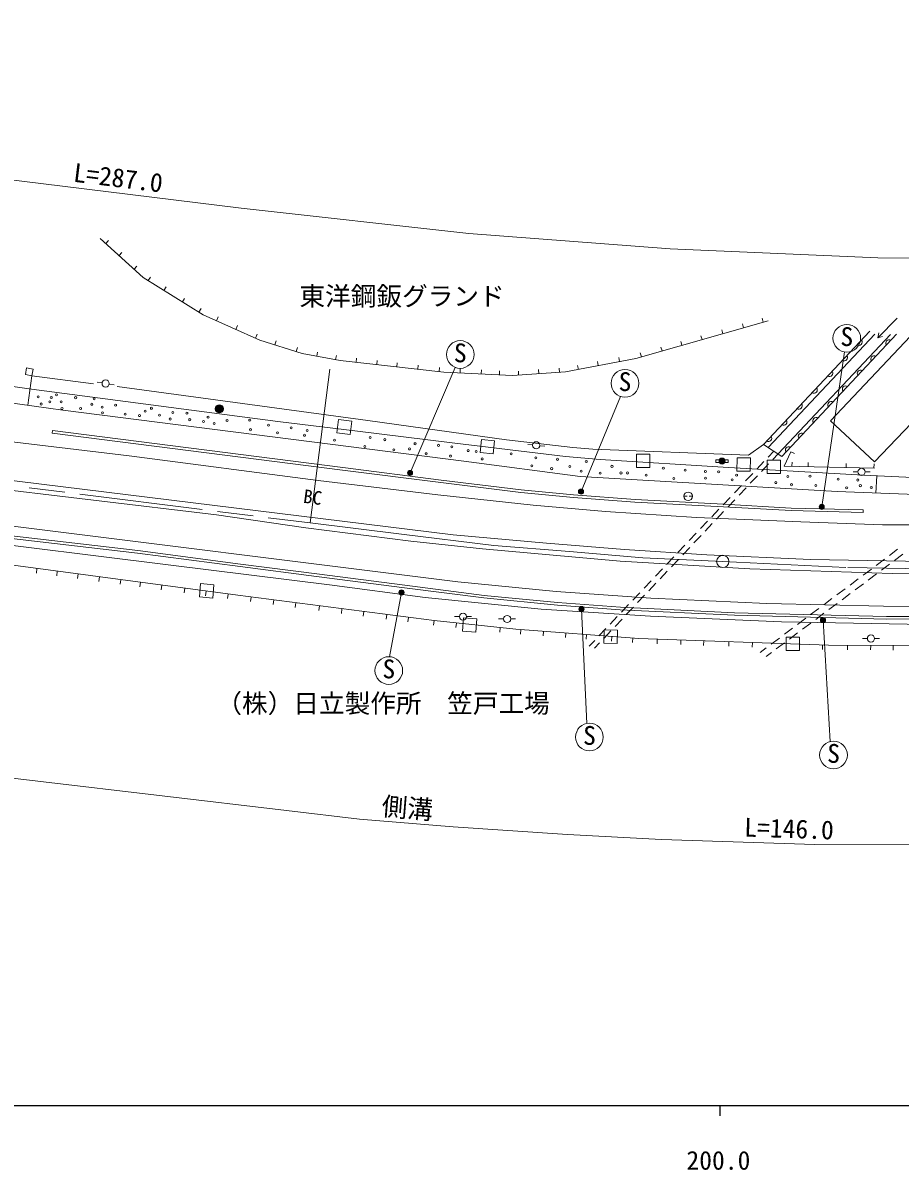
# Model space of a CAD drawing. Units: millimetres at full size, sheet at 1:1000; details may follow other scales. Extents: x 40000 to 680000, y 20000 to 380000.
# Drawn here: x 200052 to 285553, y 198715 to 310509 of the extents above; entities that cross this region are included whole.
import ezdxf
from ezdxf.enums import TextEntityAlignment as Align

# ---------------------------------------------------------------- set-up
doc = ezdxf.new("R2010")
doc.units = ezdxf.units.MM
doc.header["$LTSCALE"] = 1000
doc.linetypes.add('CHAIN', pattern=[18.5, 12, -1.5, 3.5, -1.5])
for name, color, linetype, lineweight in [('M-BGD', 7, 'Continuous', 13), ('M-BGD-EXST', 7, 'Continuous', 13), ('M-BMK', 2, 'CHAIN', 13), ('M-BMK-SRVR', 3, 'Continuous', 13), ('M-STR-HTXT', 7, 'Continuous', 13), ('M-STR-STRC', 7, 'Continuous', 13), ('M-TTL-BAND', 7, 'Continuous', 25)]:
    doc.layers.add(name, color=color, linetype=linetype, lineweight=lineweight)
doc.layers.add('M-BMK-HTXT', color=7, linetype='Continuous')
doc.styles.add('ＭＳ ゴシック', font='')
doc.styles.get('ＭＳ ゴシック').set_extended_font_data('MS Gothic')

msp = doc.modelspace()

# ---------------------------------------------------------------- hatches: boundary and pattern name
at = {"layer": 'M-BGD'}
msp.add_hatch(color=256, dxfattribs=at).paths.add_polyline_path([(268504, 267809, 1), (267904, 267809, 0.41421), (268204, 267509, 0.41421)])
at = {"layer": 'M-BGD-EXST'}
for points in [[(237569, 266532, 1), (238009, 266772, 0.41421), (237669, 266872, 0.41421)], [(254232, 264715, 1), (254672, 264955, 1)], [(277700, 263223, 0.41421), (278039, 263123, 0.41421), (278139, 263463, 1)], [(236729, 254889, 0.41421), (237068, 254789, 0.41421), (237168, 255128, 1)], [(254282, 253272, 0.41421), (254622, 253172, 0.41421), (254722, 253511, 1)], [(277822, 252194, 0.41421), (278161, 252094, 0.41421), (278261, 252433, 1)]]:
    msp.add_hatch(color=256, dxfattribs=at).paths.add_polyline_path(points)
at = {"layer": 'M-STR-STRC'}
msp.add_hatch(color=256, dxfattribs=at).paths.add_polyline_path([(219528, 273117, 1), (218853, 272687, 1)])

# ---------------------------------------------------------------- linework, layer by layer
at = {"layer": 'M-BGD'}
for p, q in [((208407, 289311), (208138, 289015)), ((209686, 288149), (209417, 287853)), ((211160, 286809), (210891, 286513)), ((212478, 285740), (212267, 285401)), ((214011, 284785), (213800, 284446)), ((215815, 283661), (215604, 283321)), ((217414, 282665), (217202, 282326)), ((219081, 281852), (218918, 281487)), ((272113, 281726), (272222, 281341)), ((220979, 281007), (220816, 280641)), ((268168, 280607), (268277, 280222)), ((270180, 281177), (270289, 280792)), ((222874, 280163), (222711, 279797)), ((224742, 279517), (224622, 279135)), ((266140, 280031), (266249, 279646)), ((272239, 269437), (282608, 280460)), ((272698, 269134), (283107, 280180)), ((284624, 280138), (273656, 268500)), ((283371, 279820), (283857, 279956)), ((226807, 278864), (226687, 278482)), ((228773, 278430), (228702, 278037)), ((262249, 278927), (262358, 278542)), ((264179, 279475), (264288, 279090)), ((230607, 278098), (230535, 277705)), ((232576, 277846), (232531, 277449)), ((234594, 277618), (234549, 277221)), ((236536, 277399), (236491, 277001)), ((256057, 277503), (256132, 277110)), ((258141, 277904), (258216, 277511)), ((260225, 278353), (260334, 277968)), ((228057, 261781), (229968, 276767)), ((238576, 277168), (238531, 276771)), ((240666, 276932), (240621, 276535)), ((242684, 276804), (242664, 276404)), ((244747, 276700), (244727, 276301)), ((246512, 276612), (246492, 276212)), ((248346, 276587), (248373, 276188)), ((250321, 276719), (250349, 276320)), ((252321, 276853), (252348, 276454)), ((254119, 277130), (254194, 276737)), ((200934, 276129), (200535, 273261)), ((200934, 276129), (206918, 275353)), ((207766, 275419), (207294, 275489)), ((208458, 275317), (208930, 275248)), ((202899, 270526), (202931, 270774)), ((249740, 269385), (249266, 269436)), ((250437, 269311), (250911, 269260)), ((272700, 268198), (273244, 268772)), ((273656, 268500), (273156, 267970)), ((275269, 268547), (274906, 268714)), ((271600, 267036), (272288, 267762)), ((272744, 267534), (272057, 266807)), ((275021, 267713), (275011, 267313)), ((276591, 267676), (276582, 267276)), ((280293, 267589), (280284, 267189)), ((283013, 267525), (283003, 267125)), ((270500, 265874), (271188, 266600)), ((271644, 266371), (270957, 265645)), ((281452, 266753), (280974, 266753)), ((282152, 266753), (282629, 266753)), ((283206, 264689), (283286, 266371)), ((269400, 264712), (270088, 265438)), ((270545, 265209), (269858, 264482)), ((264480, 264376), (264795, 264376)), ((265005, 264376), (265320, 264376)), ((268300, 263550), (268988, 264276)), ((269446, 264046), (268759, 263319)), ((267200, 262388), (267888, 263114)), ((268347, 262883), (267660, 262157)), ((281946, 262804), (281952, 263054)), ((266101, 261226), (266788, 261953)), ((267248, 261721), (266561, 260994)), ((265001, 260064), (265688, 260791)), ((266149, 260558), (265462, 259831)), ((263901, 258903), (264588, 259629)), ((265050, 259395), (264363, 258668)), ((262801, 257741), (263488, 258467)), ((284033, 258248), (283233, 257648)), ((285313, 259209), (284513, 258608)), ((285819, 258734), (285018, 258135)), ((201362, 256897), (201422, 257343)), ((261701, 256579), (262388, 257305)), ((263950, 258232), (263263, 257506)), ((282753, 257288), (281954, 256688)), ((284538, 257775), (283737, 257176)), ((203343, 256633), (203403, 257079)), ((205368, 256362), (205427, 256808)), ((207464, 256082), (207523, 256528)), ((209533, 255805), (209593, 256251)), ((260601, 255417), (261288, 256143)), ((262851, 257070), (262164, 256343)), ((281474, 256328), (280674, 255728)), ((283257, 256817), (282456, 256218)), ((211458, 255548), (211517, 255994)), ((213533, 255271), (213592, 255717)), ((215778, 254971), (215838, 255417)), ((217859, 254693), (217919, 255139)), ((259501, 254255), (260188, 254981)), ((261752, 255907), (261065, 255180)), ((280194, 255367), (279394, 254767)), ((280694, 254899), (279894, 254300)), ((281975, 255858), (281175, 255259)), ((219984, 254409), (220044, 254855)), ((222248, 254112), (222306, 254559)), ((224444, 253829), (224502, 254275)), ((226586, 253552), (226644, 253999)), ((258401, 253093), (259088, 253819)), ((260653, 254744), (259966, 254018)), ((278914, 254407), (278114, 253807)), ((279413, 253941), (278613, 253342)), ((228906, 253253), (228964, 253699)), ((231095, 252971), (231152, 253417)), ((233211, 252697), (233269, 253144)), ((235473, 252406), (235530, 252852)), ((257301, 251931), (257988, 252657)), ((259554, 253582), (258867, 252855)), ((277634, 253447), (276834, 252847)), ((278132, 252982), (277332, 252383)), ((237578, 252134), (237636, 252580)), ((240083, 251811), (240130, 252258)), ((242599, 252648), (242122, 252648)), ((242256, 251581), (242303, 252029)), ((243299, 252648), (243776, 252648)), ((246901, 252420), (246423, 252420)), ((246526, 251130), (246573, 251577)), ((247601, 252420), (248078, 252420)), ((258455, 252419), (257768, 251692)), ((276355, 252487), (275555, 251886)), ((276851, 252024), (276051, 251425)), ((248549, 250931), (248583, 251380)), ((250748, 250768), (250781, 251216)), ((252928, 250605), (252961, 251054)), ((254945, 250455), (254978, 250904)), ((256201, 250769), (256888, 251495)), ((257356, 251256), (256669, 250529)), ((257431, 250270), (257464, 250719)), ((259469, 250119), (259502, 250568)), ((261874, 250010), (261890, 250460)), ((273795, 250566), (272995, 249966)), ((275075, 251526), (274275, 250926)), ((275570, 251065), (274770, 250466)), ((282367, 250520), (281889, 250520)), ((283067, 250520), (283544, 250520)), ((255245, 249759), (255788, 250333)), ((256257, 250093), (255756, 249564)), ((264182, 249927), (264198, 250377)), ((266402, 249848), (266418, 250298)), ((268853, 249760), (268869, 250210)), ((271137, 249678), (271153, 250128)), ((272515, 249606), (271906, 249148)), ((274289, 250106), (273489, 249507)), ((277987, 249433), (278003, 249883)), ((280436, 249407), (280438, 249857)), ((282687, 249400), (282689, 249850)), ((284878, 249393), (284879, 249843)), ((273008, 249148), (272487, 248757))]:
    msp.add_line(p, q, dxfattribs=at)
for points in [[(70465, 289140), (113043, 284294), (149497, 280146), (175269, 276971), (184354, 275510), (203941, 272787), (243026, 267788), (254379, 266297), (279409, 264832), (300742, 264026), (316373, 264535), (329539, 265313), (349177, 267033), (353213, 267487), (353529, 267290), (354174, 267741), (353828, 269041)], [(207596, 289508), (211783, 285702), (217621, 282064), (223158, 279598), (227282, 278294), (230981, 277624), (241071, 276484), (247772, 276148), (252926, 276492), (259792, 277814), (272690, 281473)], [(285257, 281745), (283371, 279820), (283496, 280310)], [(272239, 269437), (274026, 268255), (285214, 280182)], [(286560, 279968), (278775, 271718), (283071, 267740), (291700, 276781), (295327, 273474), (300774, 279089)], [(318621, 253267), (305958, 252854), (295350, 252674), (284233, 252660), (269408, 253030), (258293, 253570), (252166, 254018), (245012, 254721), (237290, 255701), (228692, 256810), (221272, 257777), (211251, 259084), (193071, 261209), (181609, 262570), (168426, 264181), (161371, 265044), (151056, 266305), (140643, 267578), (124501, 269408), (114746, 270609), (101423, 272310), (89008, 273895), (75109, 275484), (69004, 276172)], [(353178, 269342), (348503, 268676), (338400, 267443), (327967, 266733), (319472, 266212), (307185, 265693), (296410, 265743), (281988, 266433), (268836, 267177), (256323, 267970), (252950, 268247), (241877, 269594), (232656, 270716), (224911, 271665), (200889, 274814), (184572, 277123)], [(318629, 253017), (305964, 252605), (295352, 252425), (284230, 252410), (269398, 252781), (258278, 253320), (252145, 253769), (244984, 254473), (237258, 255454), (228660, 256562), (221240, 257530), (211220, 258836), (193042, 260961), (181579, 262322), (168395, 263933), (161341, 264796), (151026, 266057), (140613, 267329), (124471, 269160), (114715, 270361), (101391, 272063), (88978, 273647), (75080, 275236), (68976, 275923)], [(209227, 275080), (233666, 271757), (247194, 269894), (253641, 269135), (255614, 268978), (270764, 268374), (272239, 269437)], [(68621, 272771), (85103, 270829), (111530, 267618), (138088, 264549), (176744, 260034), (189193, 258478), (192250, 258569), (221001, 254727), (240136, 252257), (248111, 251415), (260080, 250524), (278569, 249862), (300932, 249794), (309473, 250090), (310597, 249741), (322572, 250192), (336437, 251191), (346709, 238515)], [(281952, 263054), (274954, 263232), (268355, 263613), (259727, 264065), (253728, 264508), (248613, 265003), (240826, 265965), (231228, 267171), (202931, 270774)], [(281946, 262804), (274944, 262982), (268341, 263363), (259711, 263815), (253707, 264259), (248586, 264754), (240796, 265716), (231197, 266922), (202899, 270526)], [(274906, 268714), (274271, 267330), (283075, 267123)], [(267936, 267944), (267604, 267944), (267604, 267674), (267936, 267674)], [(268804, 267809), (268804, 267944), (268471, 267944)], [(268471, 267674), (268804, 267674), (268804, 267809)], [(315315, 252433), (298826, 251956), (289743, 251854), (274002, 252134), (261211, 252693), (250558, 253380), (239251, 254520), (229923, 255755), (214220, 257701), (193292, 260304), (193364, 260924)]]:
    msp.add_lwpolyline(points, dxfattribs=at)
for points in [[(200295, 276247), (200934, 276129), (201052, 276768), (200412, 276886)], [(230658, 270563), (231949, 270412), (232101, 271703), (230810, 271855)], [(244612, 268631), (245905, 268504), (246032, 269798), (244738, 269925)], [(259873, 267184), (261173, 267184), (261173, 268484), (259873, 268484)], [(269653, 266823), (270952, 266816), (270960, 268116), (269660, 268123)], [(272601, 266592), (273901, 266592), (273901, 267892), (272601, 267892)], [(217260, 254567), (218556, 254460), (218663, 255755), (217368, 255863)], [(242907, 251235), (244204, 251148), (244291, 252445), (242994, 252533)], [(256682, 250071), (257981, 250032), (258021, 251332), (256721, 251371)], [(274458, 249342), (275758, 249342), (275758, 250642), (274458, 250642)]]:
    msp.add_lwpolyline(points, close=True, dxfattribs=at)
for centre, radius in [((208112, 275368), 350), ((201536, 274072), 100), ((202816, 274014), 100), ((203329, 274267), 100), ((205193, 273988), 100), ((206986, 273878), 100), ((201822, 273372), 100), ((202679, 273579), 100), ((203784, 273586), 100), ((203861, 272937), 100), ((205674, 272943), 100), ((206762, 273343), 100), ((207782, 273057), 100), ((209088, 273258), 100), ((212573, 272953), 100), ((207808, 272519), 100), ((210010, 272389), 100), ((211417, 272239), 100), ((211963, 272667), 100), ((213372, 272291), 100), ((214412, 271908), 100), ((214671, 272544), 100), ((216042, 272472), 100), ((216309, 271844), 100), ((217661, 271660), 100), ((218097, 272081), 100), ((219947, 271763), 100), ((222157, 271792), 100), ((218688, 271468), 100), ((222245, 270869), 100), ((223986, 271318), 100), ((224865, 270558), 100), ((226196, 271045), 100), ((227748, 270787), 100), ((227504, 270322), 100), ((230418, 269855), 100), ((233897, 270116), 100), ((235335, 269898), 100), ((238274, 269502), 100), ((240553, 269343), 100), ((250089, 269348), 350), ((233384, 269234), 100), ((236210, 268915), 100), ((237736, 268990), 100), ((239367, 268528), 100), ((241738, 268301), 100), ((241856, 269208), 100), ((243448, 268829), 100), ((244222, 268737), 100), ((247644, 268510), 100), ((244819, 268015), 100), ((249669, 267350), 100), ((250039, 268122), 100), ((252158, 267980), 100), ((253360, 267274), 100), ((254966, 267761), 100), ((257473, 267297), 100), ((262479, 267115), 100), ((268204, 267809), 300), ((251594, 267072), 100), ((254462, 266837), 100), ((256330, 266642), 100), ((258348, 266650), 100), ((258978, 266650), 100), ((260813, 266433), 100), ((263500, 266110), 100), ((264611, 266920), 100), ((266574, 266791), 100), ((266589, 266147), 100), ((267873, 266754), 100), ((269179, 265982), 100), ((269622, 266447), 100), ((274614, 266299), 100), ((276774, 266345), 100), ((279511, 266044), 100), ((281802, 266753), 350), ((273441, 265710), 100), ((274975, 265509), 100), ((277344, 265428), 100), ((280348, 265200), 100), ((281440, 265964), 100), ((281682, 265415), 100), ((282747, 265241), 100), ((264900, 264376), 420), ((242949, 252648), 350), ((247251, 252420), 350), ((282717, 250520), 350)]:
    msp.add_circle(centre, radius, dxfattribs=at)
for centre, start, end in [((281538, 279403), 236.64225, 36.85998), ((284478, 279318), 56.72349, 216.94122), ((280114, 277890), 236.64225, 36.85998), ((283014, 277757), 56.72349, 216.94122), ((278681, 276366), 236.64225, 36.85998), ((281702, 276359), 56.72349, 216.94122), ((280251, 274812), 56.72349, 216.94122), ((277164, 274753), 236.64225, 36.85998), ((275693, 273189), 236.64225, 36.85998), ((278829, 273296), 56.72349, 216.94122), ((274211, 271615), 236.64225, 36.85998), ((277369, 271740), 56.72349, 216.94122), ((272732, 270042), 236.64225, 36.85998), ((275947, 270223), 56.72349, 216.94122), ((274693, 268887), 56.72349, 216.94122)]:
    msp.add_arc(centre, 318, start, end, dxfattribs=at)
at = {"layer": 'M-BGD-EXST'}
for p, q in [((277920, 263343), (280135, 278450)), ((237789, 266652), (242190, 276940)), ((254452, 264835), (258291, 274119)), ((236949, 255008), (235798, 248743)), ((254502, 253391), (255035, 242242)), ((278042, 252313), (278746, 240474))]:
    msp.add_line(p, q, dxfattribs=at)
for centre, radius in [((280361, 279781), 1350), ((242681, 278198), 1350), ((258737, 275393), 1350), ((237789, 266652), 250), ((254452, 264835), 250), ((277920, 263343), 250), ((236949, 255008), 250), ((254502, 253391), 250), ((278042, 252313), 250), ((235717, 247395), 1350), ((255273, 240913), 1350), ((279065, 239162), 1350)]:
    msp.add_circle(centre, radius, dxfattribs=at)
at = {"layer": 'M-BMK'}
msp.add_lwpolyline([(69541, 280941), (138340, 272577), (158982, 270210), (168895, 269162), (228057, 261781), (236957, 260685), (245941, 259591), (253314, 258993), (260467, 258390), (268275, 258028), (280466, 257443), (290706, 257251), (299906, 257294), (307798, 257363), (316863, 257714), (327426, 258321), (345294, 259742), (368077, 262237), (440219, 269761), (467342, 272688), (513649, 277569), (515668, 277758), (566650, 283709)], dxfattribs=at)
at = {"layer": 'M-BMK-SRVR'}
msp.add_circle((268275, 258028), 600, dxfattribs=at)
at = {"layer": 'M-STR-HTXT'}
for points in [[(72873, 310509), (139225, 302546), (221323, 292472), (243528, 289974), (263155, 288506), (283397, 287613), (297324, 287479), (317321, 287893), (338865, 289095), (352058, 290377)], [(189338, 238049), (225739, 233747), (232861, 232909), (241977, 232170), (253141, 231413), (262298, 230934), (277243, 230441), (292442, 230472), (307871, 230889), (322197, 231462), (338848, 232621)]]:
    msp.add_lwpolyline(points, dxfattribs=at)
at = {"layer": 'M-STR-STRC'}
for points in [[(436522, 272837), (409881, 270034), (380614, 266944), (346565, 263439), (340887, 263078), (327002, 262255), (320071, 262004), (311424, 261794), (302719, 261611), (292961, 261584), (283830, 261586), (275868, 261899), (265701, 262325), (256836, 262900), (249804, 263501), (240495, 264520), (228824, 265916), (210398, 268316), (159250, 274423), (127224, 278250), (79952, 283945), (70006, 285066)], [(69588, 281356), (106663, 276942), (145784, 272211), (193137, 266624), (241998, 260633), (251084, 259796), (258694, 259198), (266710, 258673), (276817, 258218), (295354, 257880), (305137, 257942), (314094, 258176), (324717, 258557), (337805, 259404), (342764, 259745), (345294, 259742)], [(345294, 259742), (326385, 257871), (320160, 257481), (309159, 256996), (304253, 256883), (296997, 256758), (284782, 256857), (270899, 257297), (258259, 258071), (244843, 259250), (237869, 260014), (227615, 261296), (218912, 262557), (194900, 265426), (167254, 268741), (152672, 270472), (141815, 271745), (119778, 274387), (100042, 276774), (69485, 280441)], [(69114, 277145), (100025, 273490), (135942, 269049), (159321, 266264), (196697, 261757), (242459, 256046), (252030, 255098), (261257, 254445), (272554, 253941), (283938, 253663), (294343, 253625), (301621, 253707), (313450, 253977), (326711, 254600), (340387, 255679), (354456, 257127), (373046, 259208)]]:
    msp.add_lwpolyline(points, dxfattribs=at)
msp.add_circle((219191, 272902), 400, dxfattribs=at)
at = {"layer": 'M-TTL-BAND'}
for p, q in [((40000, 205000), (579000, 205000)), ((268000, 205000), (268000, 204000))]:
    msp.add_line(p, q, dxfattribs=at)

# ---------------------------------------------------------------- texts
at = {"layer": 'M-BGD', "style": 'ＭＳ ゴシック'}
msp.add_text('BC', height=1320, rotation=352.344, dxfattribs=at).set_placement((227267, 263366), align=Align.BOTTOM_LEFT)
at = {"layer": 'M-BGD-EXST', "style": 'ＭＳ ゴシック'}
for p in [(279705, 278488), (242026, 276905), (258081, 274100), (235062, 246103), (254618, 239621), (278410, 237870)]:
    msp.add_text('S', height=1833, rotation=358.508, dxfattribs=at).set_placement(p, align=Align.BOTTOM_LEFT)
at = {"layer": 'M-BMK-HTXT', "style": 'ＭＳ ゴシック'}
for s, p in [('東洋鋼鈑グランド', (227007, 282419)), ('（株）日立製作所\u3000笠戸工場', (218907, 242730))]:
    msp.add_text(s, height=1833, dxfattribs=at).set_placement(p, align=Align.BOTTOM_LEFT)
at = {"layer": 'M-STR-HTXT', "style": 'ＭＳ ゴシック'}
for s, rotation, p in [('L=287.0', 353.004, (204832, 294496)), ('側溝', 355.369, (234919, 232742)), ('L=146.0', 358.109, (270322, 230670))]:
    msp.add_text(s, height=1833, rotation=rotation, dxfattribs=at).set_placement(p, align=Align.BOTTOM_LEFT)
at = {"layer": 'M-TTL-BAND', "style": 'ＭＳ ゴシック'}
msp.add_text('200.0', height=1833, dxfattribs=at).set_placement((267844, 198195), align=Align.BOTTOM_CENTER)

doc.saveas('drawing.dxf')
